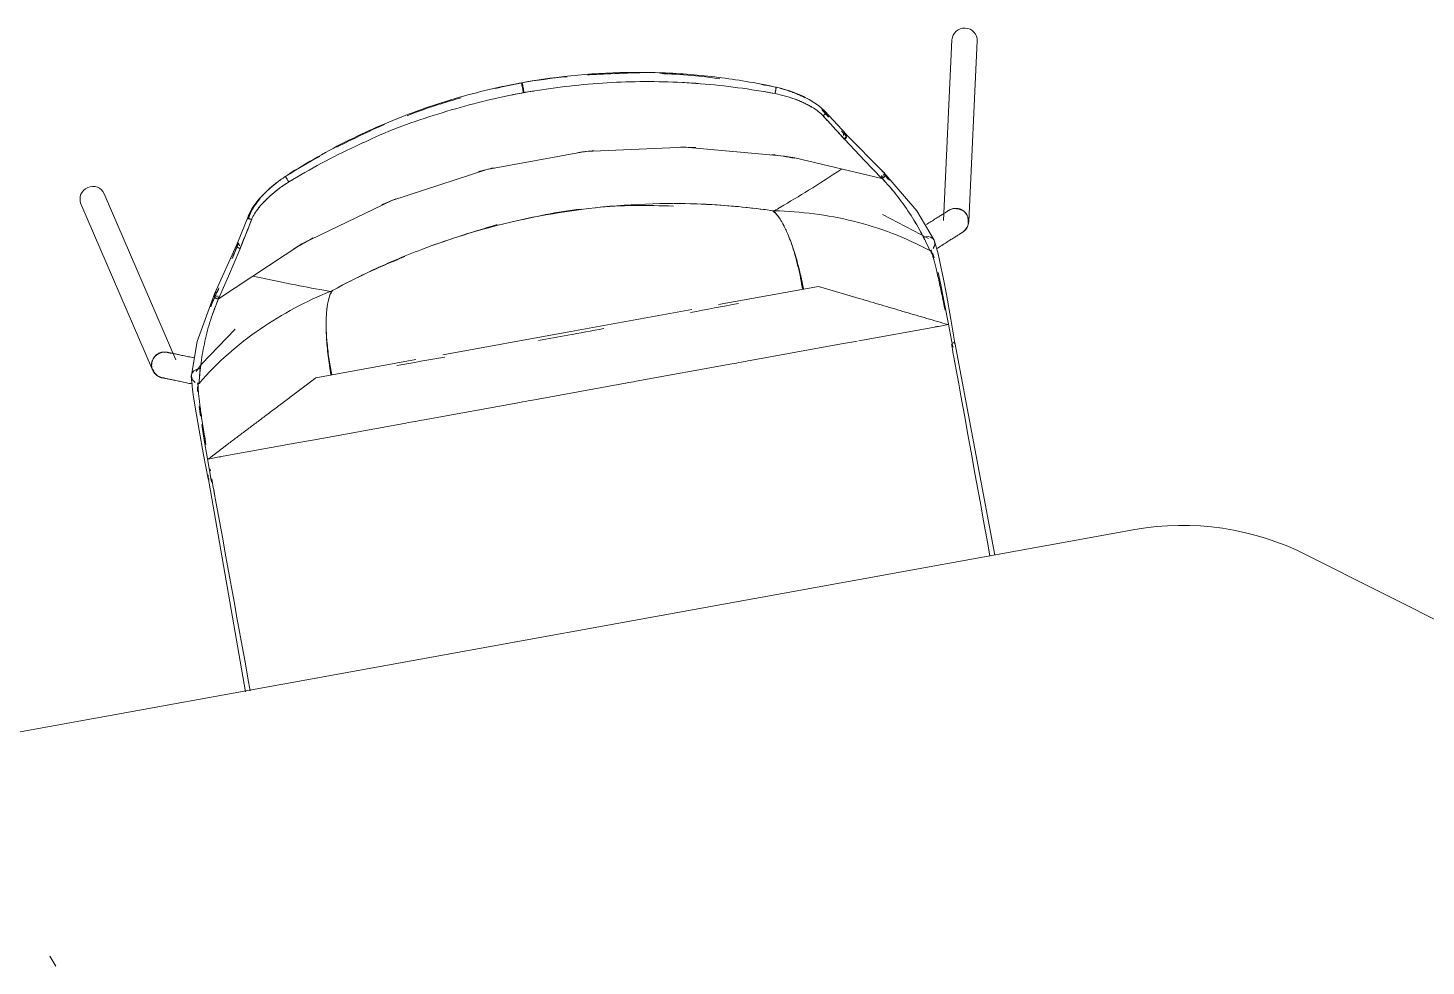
# Model space of a CAD drawing. Header units: millimetres. Extents: x 90978 to 295199, y -4084 to 97293.
# Drawn here: x 160211 to 161074, y 32158 to 32738 of the extents above; entities that cross this region are included whole.
import ezdxf

# ---------------------------------------------------------------- set-up
doc = ezdxf.new("R2010")
doc.units = ezdxf.units.MM
doc.header["$MEASUREMENT"] = 0
doc.layers.add('I-FURN', color=8, linetype='CONTINUOUS', lineweight=9)

msp = doc.modelspace()

# ---------------------------------------------------------------- linework, layer by layer
at = {"layer": 'I-FURN'}
for p, q in [((160781.69, 32730.57), (160776.42, 32619.02)), ((160792, 32618.28), (160797.27, 32729.83)), ((160515.86, 32703.89), (160515.84, 32704)), ((160515.91, 32703.58), (160515.86, 32703.89)), ((160516, 32703.1), (160515.91, 32703.58)), ((160516.12, 32702.46), (160516, 32703.1)), ((160516.25, 32701.72), (160516.12, 32702.46)), ((160516.4, 32700.93), (160516.25, 32701.72)), ((160516.29, 32704.08), (160516.31, 32703.97)), ((160516.31, 32703.97), (160516.37, 32703.67)), ((160516.37, 32703.67), (160516.45, 32703.18)), ((160516.54, 32700.14), (160516.4, 32700.93)), ((160516.45, 32703.18), (160516.57, 32702.55)), ((160516.68, 32699.4), (160516.54, 32700.14)), ((160516.57, 32702.55), (160516.7, 32701.81)), ((160516.7, 32701.81), (160516.85, 32701.01)), ((160516.85, 32701.01), (160516.99, 32700.22)), ((160516.99, 32700.22), (160517.12, 32699.48)), ((160672.9, 32699.77), (160672.98, 32700.21)), ((160672.98, 32700.21), (160673.06, 32700.61)), ((160673.06, 32700.61), (160673.12, 32700.92)), ((160673.12, 32700.92), (160673.16, 32701.13)), ((160673.16, 32701.13), (160673.18, 32701.23)), ((160678.49, 32699.87), (160683.69, 32698.16)), ((160516.79, 32698.77), (160516.68, 32699.4)), ((160516.88, 32698.28), (160516.79, 32698.77)), ((160516.94, 32697.98), (160516.88, 32698.28)), ((160516.96, 32697.87), (160516.94, 32697.98)), ((160517.12, 32699.48), (160517.24, 32698.85)), ((160517.24, 32698.85), (160517.33, 32698.36)), ((160517.33, 32698.36), (160517.38, 32698.06)), ((160672.4, 32697.3), (160672.43, 32697.42)), ((160672.43, 32697.42), (160672.47, 32697.64)), ((160672.47, 32697.64), (160672.54, 32697.96)), ((160672.54, 32697.96), (160672.62, 32698.35)), ((160672.62, 32698.35), (160672.71, 32698.81)), ((160672.71, 32698.81), (160672.8, 32699.29)), ((160672.8, 32699.29), (160672.9, 32699.77)), ((160683.69, 32698.16), (160688.77, 32696.08)), ((160688.77, 32696.08), (160693.38, 32693.78)), ((160693.38, 32693.78), (160699.23, 32690.06)), ((160699.23, 32690.06), (160703.18, 32686.43)), ((160701.29, 32687.48), (160705.42, 32682.93)), ((160706.39, 32678.84), (160701.94, 32683.77)), ((160703.07, 32686.55), (160716.25, 32672.17)), ((160713.48, 32674.18), (160714.81, 32672.74)), ((160715.44, 32668.94), (160711.16, 32673.61)), ((160714.63, 32672.93), (160714.73, 32671.45)), ((160714.81, 32672.74), (160716.42, 32671.01)), ((160714.86, 32669.57), (160715.28, 32669.73)), ((160715.28, 32669.73), (160715.66, 32669.98)), ((160727.65, 32655.92), (160715.44, 32668.94)), ((160715.82, 32672.62), (160715.46, 32672.83)), ((160715.66, 32669.98), (160715.97, 32670.31)), ((160716.09, 32672.32), (160715.82, 32672.62)), ((160715.96, 32672.49), (160739.64, 32648.64)), ((160715.97, 32670.31), (160716.2, 32670.7)), ((160716.28, 32671.96), (160716.09, 32672.32)), ((160716.2, 32670.7), (160716.34, 32671.12)), ((160716.36, 32671.55), (160716.28, 32671.96)), ((160555.18, 32661.49), (160494.4, 32650.45)), ((160616.88, 32664.26), (160555.18, 32661.49)), ((160678.34, 32658.69), (160616.88, 32664.26)), ((160684.58, 32657.65), (160678.34, 32658.69)), ((160738.43, 32644.9), (160684.68, 32657.64)), ((160494.4, 32650.45), (160435.67, 32631.34)), ((160738.43, 32644.9), (160727.65, 32655.92)), ((160738.41, 32645.03), (160739.92, 32648.31)), ((160739.64, 32648.64), (160759.97, 32624.83)), ((160739.92, 32648.31), (160740.15, 32647.89)), ((160361.21, 32639.59), (160357.19, 32635.86)), ((160365.48, 32643.02), (160361.21, 32639.59)), ((160369.97, 32646.16), (160370.03, 32646.07)), ((160370.03, 32646.07), (160370.14, 32645.89)), ((160370.14, 32645.89), (160370.3, 32645.62)), ((160370.3, 32645.62), (160370.51, 32645.28)), ((160370.51, 32645.28), (160370.75, 32644.89)), ((160370.75, 32644.89), (160371.01, 32644.47)), ((160371.01, 32644.47), (160371.27, 32644.06)), ((160371.27, 32644.06), (160371.51, 32643.66)), ((160371.51, 32643.66), (160371.73, 32643.32)), ((160371.73, 32643.32), (160371.9, 32643.04)), ((160371.9, 32643.04), (160372.02, 32642.85)), ((160738.15, 32646.82), (160738.41, 32645.03)), ((160738.15, 32646.82), (160738.41, 32645.03)), ((160738.2, 32646.79), (160738.41, 32645.03)), ((160738.41, 32645.03), (160738.2, 32646.79)), ((160738.88, 32645.14), (160738.41, 32645.03)), ((160739.32, 32645.36), (160738.88, 32645.14)), ((160739.7, 32645.66), (160739.32, 32645.36)), ((160740.2, 32646.48), (160740, 32646.04)), ((160740.15, 32647.89), (160740.27, 32647.43)), ((160740.29, 32646.95), (160740.2, 32646.48)), ((160740.27, 32647.43), (160740.29, 32646.95)), ((160302.24, 32532.89), (160258.07, 32635.46)), ((160353.68, 32632.08), (160349.52, 32626.55)), ((160357.19, 32635.86), (160353.68, 32632.08)), ((160435.67, 32631.34), (160380.09, 32604.52)), ((160243.75, 32629.29), (160287.91, 32526.72)), ((160348.51, 32623.43), (160347.08, 32619.84)), ((160349.52, 32626.55), (160347.09, 32621.75)), ((160347.48, 32622.32), (160347.22, 32622.03)), ((160347.82, 32622.54), (160347.48, 32622.32)), ((160348.22, 32622.67), (160347.82, 32622.54)), ((160767.2, 32607.77), (160738.67, 32622.73)), ((160759.97, 32624.83), (160770.68, 32606.7)), ((160775.13, 32622.32), (160774.61, 32621.99)), ((160775.64, 32622.64), (160775.13, 32622.32)), ((160776.11, 32622.94), (160775.64, 32622.64)), ((160776.56, 32623.23), (160776.11, 32622.94)), ((160776.98, 32623.49), (160776.56, 32623.23)), ((160777.38, 32623.74), (160776.98, 32623.49)), ((160777.74, 32623.97), (160777.38, 32623.74)), ((160778.08, 32624.18), (160777.74, 32623.97)), ((160778.38, 32624.37), (160778.08, 32624.18)), ((160778.65, 32624.55), (160778.38, 32624.37)), ((160778.9, 32624.7), (160778.65, 32624.55)), ((160779.11, 32624.83), (160778.9, 32624.7)), ((160779.28, 32624.95), (160779.11, 32624.83)), ((160779.43, 32625.04), (160779.28, 32624.95)), ((160779.55, 32625.11), (160779.43, 32625.04)), ((160779.51, 32625.09), (160779.6, 32625.15)), ((160779.63, 32625.16), (160779.55, 32625.11)), ((160779.6, 32625.15), (160779.66, 32625.19)), ((160779.68, 32625.19), (160779.63, 32625.16)), ((160779.66, 32625.19), (160779.69, 32625.2)), ((160779.69, 32625.2), (160779.68, 32625.19)), ((160779.69, 32625.2), (160779.97, 32625.37)), ((160779.69, 32625.2), (160779.69, 32625.2)), ((160779.97, 32625.37), (160780.25, 32625.52)), ((160780.25, 32625.52), (160780.53, 32625.67)), ((160780.53, 32625.67), (160780.83, 32625.8)), ((160780.83, 32625.8), (160781.12, 32625.92)), ((160781.12, 32625.92), (160781.42, 32626.03)), ((160781.42, 32626.03), (160781.73, 32626.12)), ((160781.73, 32626.12), (160782.04, 32626.21)), ((160782.04, 32626.21), (160782.35, 32626.28)), ((160782.35, 32626.28), (160782.66, 32626.34)), ((160782.66, 32626.34), (160782.98, 32626.38)), ((160782.98, 32626.38), (160783.3, 32626.41)), ((160783.3, 32626.41), (160783.62, 32626.43)), ((160783.62, 32626.43), (160783.94, 32626.44)), ((160783.94, 32626.44), (160784.26, 32626.44)), ((160784.26, 32626.44), (160784.58, 32626.42)), ((160784.58, 32626.42), (160784.9, 32626.39)), ((160784.9, 32626.39), (160785.21, 32626.34)), ((160785.21, 32626.34), (160785.53, 32626.29)), ((160785.53, 32626.29), (160785.84, 32626.22)), ((160785.84, 32626.22), (160786.15, 32626.14)), ((160786.15, 32626.14), (160786.46, 32626.05)), ((160786.46, 32626.05), (160786.76, 32625.94)), ((160786.76, 32625.94), (160787.06, 32625.82)), ((160787.06, 32625.82), (160787.35, 32625.69)), ((160787.35, 32625.69), (160787.64, 32625.55)), ((160787.64, 32625.55), (160787.92, 32625.4)), ((160787.92, 32625.4), (160788.19, 32625.24)), ((160788.19, 32625.24), (160788.46, 32625.06)), ((160788.46, 32625.06), (160788.72, 32624.88)), ((160788.72, 32624.88), (160788.98, 32624.68)), ((160788.98, 32624.68), (160789.22, 32624.48)), ((160789.22, 32624.48), (160789.46, 32624.26)), ((160789.46, 32624.26), (160789.69, 32624.04)), ((160789.69, 32624.04), (160789.91, 32623.8)), ((160789.91, 32623.8), (160790.11, 32623.56)), ((160790.11, 32623.56), (160790.31, 32623.31)), ((160790.31, 32623.31), (160790.5, 32623.05)), ((160790.5, 32623.05), (160790.68, 32622.79)), ((160790.68, 32622.79), (160790.73, 32622.72)), ((160790.73, 32622.72), (160790.9, 32622.44)), ((160790.9, 32622.44), (160791.05, 32622.16)), ((160791.05, 32622.16), (160791.19, 32621.88)), ((160347.12, 32621.82), (160339.97, 32604.05)), ((160341.77, 32601.07), (160349.19, 32619.7)), ((160347.07, 32621.67), (160347.03, 32621.29)), ((160347.03, 32621.29), (160347.1, 32620.89)), ((160347.22, 32622.03), (160347.07, 32621.67)), ((160347.1, 32620.89), (160347.28, 32620.52)), ((160347.28, 32620.52), (160347.56, 32620.19)), ((160347.56, 32620.19), (160347.92, 32619.93)), ((160347.92, 32619.93), (160348.33, 32619.76)), ((160348.33, 32619.76), (160348.77, 32619.68)), ((160348.77, 32619.68), (160349.2, 32619.7)), ((160766.62, 32616.94), (160765.85, 32616.46)), ((160767.38, 32617.42), (160766.62, 32616.94)), ((160768.12, 32617.89), (160767.38, 32617.42)), ((160768.86, 32618.35), (160768.12, 32617.89)), ((160769.57, 32618.81), (160768.86, 32618.35)), ((160770.27, 32619.25), (160769.57, 32618.81)), ((160770.95, 32619.68), (160770.27, 32619.25)), ((160771.61, 32620.1), (160770.95, 32619.68)), ((160772.26, 32620.5), (160771.61, 32620.1)), ((160772.88, 32620.9), (160772.26, 32620.5)), ((160773.48, 32621.28), (160772.88, 32620.9)), ((160774.05, 32621.64), (160773.48, 32621.28)), ((160774.61, 32621.99), (160774.05, 32621.64)), ((160790.4, 32613.69), (160790.21, 32613.43)), ((160790.59, 32613.95), (160790.4, 32613.69)), ((160790.76, 32614.22), (160790.59, 32613.95)), ((160790.92, 32614.49), (160790.76, 32614.22)), ((160791.08, 32614.77), (160790.92, 32614.49)), ((160791.22, 32615.06), (160791.08, 32614.77)), ((160791.19, 32621.88), (160791.32, 32621.58)), ((160791.35, 32615.35), (160791.22, 32615.06)), ((160791.32, 32621.58), (160791.44, 32621.29)), ((160791.47, 32615.65), (160791.35, 32615.35)), ((160791.44, 32621.29), (160791.55, 32620.99)), ((160791.57, 32615.95), (160791.47, 32615.65)), ((160791.55, 32620.99), (160791.65, 32620.68)), ((160791.66, 32616.26), (160791.57, 32615.95)), ((160791.65, 32620.68), (160791.73, 32620.37)), ((160791.75, 32616.57), (160791.66, 32616.26)), ((160791.73, 32620.37), (160791.8, 32620.06)), ((160791.81, 32616.88), (160791.75, 32616.57)), ((160791.8, 32620.06), (160791.86, 32619.75)), ((160791.87, 32617.2), (160791.81, 32616.88)), ((160791.86, 32619.75), (160791.91, 32619.43)), ((160791.91, 32617.51), (160791.87, 32617.2)), ((160791.91, 32619.43), (160791.94, 32619.11)), ((160791.94, 32617.83), (160791.91, 32617.51)), ((160791.94, 32619.11), (160791.96, 32618.79)), ((160791.96, 32618.15), (160791.94, 32617.83)), ((160791.96, 32618.79), (160791.97, 32618.47)), ((160791.97, 32618.47), (160791.96, 32618.15)), ((160341.06, 32604.95), (160341.56, 32603.3)), ((160341.61, 32603.48), (160341.12, 32605.09)), ((160764.06, 32608.39), (160765.53, 32608.9)), ((160765.53, 32608.9), (160767.01, 32608.96)), ((160767.01, 32608.96), (160768.39, 32608.63)), ((160768.39, 32608.63), (160769.54, 32607.97)), ((160769.54, 32607.97), (160770.01, 32607.55)), ((160770.01, 32607.55), (160770.41, 32607.09)), ((160770.38, 32607.21), (160770.9, 32606.18)), ((160770.41, 32607.09), (160770.96, 32606.19)), ((160770.96, 32606.19), (160773.2, 32598.31)), ((160771.12, 32605.04), (160771.05, 32603.87)), ((160776.95, 32604.54), (160777.67, 32605)), ((160777.67, 32605), (160778.38, 32605.45)), ((160778.38, 32605.45), (160779.07, 32605.88)), ((160779.07, 32605.88), (160779.75, 32606.31)), ((160779.75, 32606.31), (160780.4, 32606.72)), ((160780.4, 32606.72), (160781.04, 32607.13)), ((160781.04, 32607.13), (160781.65, 32607.51)), ((160781.65, 32607.51), (160782.24, 32607.89)), ((160782.24, 32607.89), (160782.81, 32608.25)), ((160782.81, 32608.25), (160783.35, 32608.59)), ((160783.35, 32608.59), (160783.87, 32608.92)), ((160783.87, 32608.92), (160784.36, 32609.23)), ((160784.36, 32609.23), (160784.83, 32609.52)), ((160784.83, 32609.52), (160785.27, 32609.8)), ((160785.27, 32609.8), (160785.68, 32610.06)), ((160785.68, 32610.06), (160786.06, 32610.3)), ((160786.06, 32610.3), (160786.42, 32610.53)), ((160786.42, 32610.53), (160786.74, 32610.73)), ((160786.74, 32610.73), (160787.03, 32610.92)), ((160787.03, 32610.92), (160787.29, 32611.08)), ((160787.29, 32611.08), (160787.53, 32611.23)), ((160787.53, 32611.23), (160787.72, 32611.35)), ((160787.72, 32611.35), (160787.89, 32611.46)), ((160787.89, 32611.46), (160788.03, 32611.54)), ((160788.03, 32611.54), (160788.13, 32611.61)), ((160788.09, 32611.59), (160788.06, 32611.56)), ((160788.18, 32611.64), (160788.09, 32611.59)), ((160788.13, 32611.61), (160788.2, 32611.65)), ((160788.23, 32611.67), (160788.18, 32611.64)), ((160788.2, 32611.65), (160788.24, 32611.68)), ((160788.24, 32611.68), (160788.23, 32611.67)), ((160788.31, 32611.73), (160788.24, 32611.68)), ((160788.24, 32611.68), (160788.24, 32611.68)), ((160788.58, 32611.91), (160788.31, 32611.73)), ((160788.84, 32612.1), (160788.58, 32611.91)), ((160789.09, 32612.3), (160788.84, 32612.1)), ((160789.33, 32612.5), (160789.09, 32612.3)), ((160789.56, 32612.72), (160789.33, 32612.5)), ((160789.79, 32612.95), (160789.56, 32612.72)), ((160790, 32613.19), (160789.79, 32612.95)), ((160790.21, 32613.43), (160790, 32613.19)), ((160340.04, 32604.21), (160326.25, 32573.55)), ((160380.09, 32604.52), (160328.7, 32570.48)), ((160334.92, 32584.58), (160341.77, 32601.07)), ((160341.02, 32604.84), (160337.22, 32595.73)), ((160339.86, 32603.45), (160339.91, 32603.86)), ((160339.91, 32603.86), (160340.06, 32604.23)), ((160339.97, 32604), (160339.92, 32603.6)), ((160340.1, 32602.65), (160339.93, 32603.04)), ((160340.12, 32604.38), (160339.97, 32604)), ((160339.98, 32603.19), (160340.16, 32602.79)), ((160340.06, 32604.23), (160340.32, 32604.55)), ((160340.38, 32602.3), (160340.1, 32602.65)), ((160340.38, 32604.7), (160340.12, 32604.38)), ((160340.16, 32602.79), (160340.43, 32602.45)), ((160340.73, 32602.02), (160340.38, 32602.3)), ((160340.43, 32602.45), (160340.79, 32602.16)), ((160341.14, 32601.82), (160340.73, 32602.02)), ((160340.79, 32602.16), (160341.2, 32601.97)), ((160341.58, 32601.72), (160341.14, 32601.82)), ((160341.2, 32601.97), (160341.64, 32601.87)), ((160342.03, 32601.72), (160341.58, 32601.72)), ((160341.64, 32601.87), (160342.09, 32601.87)), ((160768.57, 32600.53), (160769.16, 32599.83)), ((160769.64, 32598.89), (160770.7, 32595.95)), ((160771.05, 32603.87), (160770.67, 32602.75)), ((160772.33, 32601.62), (160773.12, 32602.12)), ((160773.12, 32602.12), (160773.91, 32602.62)), ((160773.2, 32598.31), (160774.26, 32593.48)), ((160773.91, 32602.62), (160774.69, 32603.11)), ((160774.69, 32603.11), (160775.45, 32603.6)), ((160775.45, 32603.6), (160776.21, 32604.07)), ((160776.21, 32604.07), (160776.95, 32604.54)), ((160774.26, 32593.48), (160776.44, 32582.62)), ((160328.7, 32570.48), (160334.92, 32584.58)), ((160773.07, 32586.89), (160774.78, 32579.15)), ((160774.78, 32579.15), (160777.14, 32567.56)), ((160776.44, 32582.62), (160778.2, 32573.22)), ((160326.25, 32573.55), (160315.59, 32544.11)), ((160326.04, 32572.67), (160326.11, 32573.15)), ((160326.08, 32572.2), (160326.04, 32572.67)), ((160326.24, 32571.74), (160326.08, 32572.2)), ((160326.11, 32573.15), (160327.36, 32571.91)), ((160326.49, 32571.34), (160326.24, 32571.74)), ((160326.83, 32571), (160326.49, 32571.34)), ((160327.25, 32570.74), (160326.83, 32571)), ((160327.71, 32570.59), (160327.25, 32570.74)), ((160328.19, 32570.55), (160327.71, 32570.59)), ((160328.64, 32576.25), (160327.83, 32574.5)), ((160328.67, 32570.61), (160328.19, 32570.55)), ((160328.67, 32570.61), (160328.25, 32572.33)), ((160328.25, 32572.33), (160328.67, 32570.61)), ((160328.68, 32570.61), (160328.29, 32572.38)), ((160328.68, 32570.61), (160328.29, 32572.38)), ((160637.58, 32566.98), (160699.26, 32578.18)), ((160699.26, 32578.18), (160725.85, 32570.34)), ((160778.2, 32573.22), (160780.9, 32558.07)), ((160544.05, 32549.99), (160620.94, 32563.95)), ((160776.36, 32568.31), (160777.39, 32563.52)), ((160777.14, 32567.56), (160779.59, 32554.96)), ((160772.08, 32553.33), (160724.18, 32544.63)), ((160779.59, 32554.96), (160782.08, 32541.8)), ((160780.9, 32558.07), (160783.47, 32543.13)), ((160338.99, 32551.78), (160318.26, 32530.2)), ((160467.15, 32536.02), (160544.05, 32549.99)), ((160290.06, 32535.68), (160290.3, 32535.88)), ((160290.3, 32535.88), (160290.56, 32536.08)), ((160290.56, 32536.08), (160290.81, 32536.27)), ((160290.81, 32536.27), (160291.08, 32536.45)), ((160291.08, 32536.45), (160291.35, 32536.61)), ((160291.35, 32536.61), (160291.63, 32536.77)), ((160291.63, 32536.77), (160291.92, 32536.91)), ((160291.92, 32536.91), (160292.21, 32537.05)), ((160292.21, 32537.05), (160292.51, 32537.17)), ((160292.51, 32537.17), (160292.81, 32537.27)), ((160292.81, 32537.27), (160293.11, 32537.37)), ((160293.11, 32537.37), (160293.42, 32537.46)), ((160293.42, 32537.46), (160293.73, 32537.53)), ((160293.73, 32537.53), (160294.05, 32537.59)), ((160294.05, 32537.59), (160294.37, 32537.63)), ((160294.37, 32537.63), (160294.68, 32537.67)), ((160294.68, 32537.67), (160295, 32537.69)), ((160295, 32537.69), (160295.32, 32537.7)), ((160295.32, 32537.7), (160295.64, 32537.69)), ((160295.64, 32537.69), (160295.96, 32537.68)), ((160295.96, 32537.68), (160296.28, 32537.65)), ((160296.28, 32537.65), (160296.6, 32537.6)), ((160296.6, 32537.6), (160296.91, 32537.55)), ((160296.91, 32537.55), (160297, 32537.53)), ((160297.01, 32537.53), (160297, 32537.53)), ((160297, 32537.53), (160297.02, 32537.53)), ((160297.05, 32537.52), (160297.01, 32537.53)), ((160297.02, 32537.53), (160297.07, 32537.52)), ((160297.13, 32537.5), (160297.05, 32537.52)), ((160297.07, 32537.52), (160297.17, 32537.5)), ((160297.25, 32537.48), (160297.13, 32537.5)), ((160297.17, 32537.5), (160297.21, 32537.49)), ((160297.4, 32537.45), (160297.25, 32537.48)), ((160297.6, 32537.41), (160297.4, 32537.45)), ((160297.83, 32537.36), (160297.6, 32537.41)), ((160298.1, 32537.3), (160297.83, 32537.36)), ((160298.4, 32537.24), (160298.1, 32537.3)), ((160298.74, 32537.17), (160298.4, 32537.24)), ((160299.11, 32537.09), (160298.74, 32537.17)), ((160299.52, 32537.01), (160299.11, 32537.09)), ((160299.96, 32536.92), (160299.52, 32537.01)), ((160300.44, 32536.82), (160299.96, 32536.92)), ((160300.95, 32536.71), (160300.44, 32536.82)), ((160301.49, 32536.6), (160300.95, 32536.71)), ((160302.06, 32536.48), (160301.49, 32536.6)), ((160302.66, 32536.36), (160302.06, 32536.48)), ((160303.29, 32536.23), (160302.66, 32536.36)), ((160303.95, 32536.09), (160303.29, 32536.23)), ((160304.63, 32535.95), (160303.95, 32536.09)), ((160305.34, 32535.8), (160304.63, 32535.95)), ((160306.08, 32535.65), (160305.34, 32535.8)), ((160315.59, 32544.11), (160311.95, 32523.37)), ((160713.52, 32542.69), (160657.01, 32532.43)), ((160781.9, 32543.17), (160782.44, 32543.3)), ((160782.08, 32541.8), (160782.36, 32540.6)), ((160782.44, 32543.3), (160782.87, 32543.43)), ((160783.17, 32543.75), (160782.86, 32543.75)), ((160782.87, 32543.43), (160783.17, 32543.55)), ((160783.33, 32543.71), (160783.17, 32543.75)), ((160783.33, 32543.64), (160783.33, 32543.71)), ((160783.35, 32543.68), (160808.07, 32412.21)), ((160287.38, 32529.97), (160287.4, 32530.28)), ((160287.38, 32529.65), (160287.38, 32529.97)), ((160287.38, 32529.33), (160287.38, 32529.65)), ((160287.4, 32529.01), (160287.38, 32529.33)), ((160287.4, 32530.28), (160287.43, 32530.6)), ((160287.44, 32528.69), (160287.4, 32529.01)), ((160287.43, 32530.6), (160287.47, 32530.92)), ((160287.49, 32528.37), (160287.44, 32528.69)), ((160287.47, 32530.92), (160287.52, 32531.24)), ((160287.54, 32528.06), (160287.49, 32528.37)), ((160287.52, 32531.24), (160287.54, 32531.32)), ((160287.54, 32531.32), (160287.61, 32531.63)), ((160287.62, 32527.75), (160287.54, 32528.06)), ((160287.61, 32531.63), (160287.7, 32531.94)), ((160287.7, 32527.44), (160287.62, 32527.75)), ((160287.7, 32531.94), (160287.79, 32532.25)), ((160287.8, 32527.13), (160287.7, 32527.44)), ((160287.79, 32532.25), (160287.9, 32532.55)), ((160287.9, 32532.55), (160288.02, 32532.84)), ((160288.02, 32532.84), (160288.15, 32533.14)), ((160288.15, 32533.14), (160288.29, 32533.42)), ((160288.29, 32533.42), (160288.45, 32533.7)), ((160288.45, 32533.7), (160288.62, 32533.98)), ((160288.62, 32533.98), (160288.79, 32534.24)), ((160288.79, 32534.24), (160288.98, 32534.5)), ((160288.98, 32534.5), (160289.18, 32534.75)), ((160289.18, 32534.75), (160289.38, 32535)), ((160289.38, 32535), (160289.6, 32535.23)), ((160289.6, 32535.23), (160289.83, 32535.46)), ((160289.83, 32535.46), (160290.06, 32535.68)), ((160306.84, 32535.49), (160306.08, 32535.65)), ((160307.62, 32535.33), (160306.84, 32535.49)), ((160308.42, 32535.16), (160307.62, 32535.33)), ((160309.24, 32534.99), (160308.42, 32535.16)), ((160310.08, 32534.82), (160309.24, 32534.99)), ((160310.94, 32534.64), (160310.08, 32534.82)), ((160311.81, 32534.46), (160310.94, 32534.64)), ((160312.7, 32534.28), (160311.81, 32534.46)), ((160313.6, 32534.09), (160312.7, 32534.28)), ((160315.99, 32527.25), (160314.58, 32526.78)), ((160318.26, 32530.2), (160314.83, 32525.61)), ((160317.55, 32527.29), (160315.99, 32527.25)), ((160388.83, 32521.79), (160450.51, 32533)), ((160645.8, 32530.39), (160586.57, 32519.63)), ((160287.91, 32526.83), (160287.8, 32527.13)), ((160288.03, 32526.53), (160287.91, 32526.83)), ((160288.16, 32526.24), (160288.03, 32526.53)), ((160288.3, 32525.96), (160288.16, 32526.24)), ((160288.46, 32525.68), (160288.3, 32525.96)), ((160288.62, 32525.4), (160288.46, 32525.68)), ((160288.8, 32525.14), (160288.62, 32525.4)), ((160288.99, 32524.88), (160288.8, 32525.14)), ((160289.19, 32524.63), (160288.99, 32524.88)), ((160289.39, 32524.38), (160289.19, 32524.63)), ((160289.61, 32524.15), (160289.39, 32524.38)), ((160289.84, 32523.92), (160289.61, 32524.15)), ((160290.07, 32523.71), (160289.84, 32523.92)), ((160290.32, 32523.5), (160290.07, 32523.71)), ((160290.57, 32523.3), (160290.32, 32523.5)), ((160290.83, 32523.11), (160290.57, 32523.3)), ((160291.1, 32522.94), (160290.83, 32523.11)), ((160291.37, 32522.77), (160291.1, 32522.94)), ((160291.65, 32522.62), (160291.37, 32522.77)), ((160291.94, 32522.47), (160291.65, 32522.62)), ((160292.23, 32522.34), (160291.94, 32522.47)), ((160292.52, 32522.22), (160292.23, 32522.34)), ((160292.83, 32522.11), (160292.52, 32522.22)), ((160293.13, 32522.02), (160292.83, 32522.11)), ((160293.44, 32521.93), (160293.13, 32522.02)), ((160293.75, 32521.86), (160293.44, 32521.93)), ((160293.79, 32521.86), (160293.75, 32521.86)), ((160293.75, 32521.86), (160293.75, 32521.86)), ((160293.75, 32521.86), (160293.77, 32521.86)), ((160293.77, 32521.86), (160293.83, 32521.85)), ((160293.86, 32521.84), (160293.79, 32521.86)), ((160293.83, 32521.85), (160293.92, 32521.83)), ((160293.96, 32521.82), (160293.86, 32521.84)), ((160293.92, 32521.83), (160294.06, 32521.8)), ((160294.06, 32521.8), (160294.23, 32521.77)), ((160294.23, 32521.77), (160294.43, 32521.72)), ((160294.43, 32521.72), (160294.68, 32521.67)), ((160294.68, 32521.67), (160294.96, 32521.61)), ((160294.96, 32521.61), (160295.27, 32521.55)), ((160295.27, 32521.55), (160295.63, 32521.48)), ((160295.63, 32521.48), (160296.01, 32521.39)), ((160296.01, 32521.39), (160296.44, 32521.31)), ((160296.44, 32521.31), (160296.89, 32521.21)), ((160296.89, 32521.21), (160297.38, 32521.11)), ((160297.38, 32521.11), (160297.9, 32521)), ((160297.9, 32521), (160298.45, 32520.89)), ((160298.45, 32520.89), (160299.03, 32520.77)), ((160299.03, 32520.77), (160299.65, 32520.64)), ((160299.65, 32520.64), (160300.29, 32520.51)), ((160300.29, 32520.51), (160300.95, 32520.37)), ((160300.95, 32520.37), (160301.65, 32520.23)), ((160301.65, 32520.23), (160302.37, 32520.08)), ((160302.37, 32520.08), (160303.11, 32519.92)), ((160303.11, 32519.92), (160303.88, 32519.77)), ((160303.88, 32519.77), (160304.67, 32519.6)), ((160304.67, 32519.6), (160305.48, 32519.43)), ((160305.48, 32519.43), (160306.31, 32519.26)), ((160306.31, 32519.26), (160307.15, 32519.09)), ((160307.15, 32519.09), (160308.02, 32518.91)), ((160308.02, 32518.91), (160308.89, 32518.73)), ((160308.89, 32518.73), (160309.79, 32518.54)), ((160309.79, 32518.54), (160310.69, 32518.35)), ((160312.06, 32523.83), (160311.86, 32522.8)), ((160311.86, 32522.8), (160312.54, 32514.64)), ((160311.93, 32522.81), (160312.05, 32523.96)), ((160312.12, 32521.67), (160311.93, 32522.81)), ((160312.27, 32524.41), (160312.06, 32523.83)), ((160312.6, 32520.6), (160312.12, 32521.67)), ((160312.56, 32524.97), (160312.27, 32524.41)), ((160313.41, 32525.99), (160312.56, 32524.97)), ((160313.34, 32519.68), (160312.6, 32520.6)), ((160314.58, 32526.78), (160313.41, 32525.99)), ((160367.87, 32505.99), (160388.83, 32521.79)), ((160310.69, 32518.35), (160311.61, 32518.16)), ((160311.61, 32518.16), (160312.53, 32517.97)), ((160312.54, 32514.64), (160313.24, 32509.75)), ((160315.71, 32513.31), (160315.66, 32516.44)), ((160315.78, 32517.48), (160316.09, 32518.34)), ((160580.08, 32518.45), (160521.52, 32507.82)), ((160313.24, 32509.75), (160315.02, 32498.81)), ((160317.52, 32498.01), (160316.67, 32503.96)), ((160514.83, 32506.6), (160455.71, 32495.86)), ((160315.02, 32498.81), (160316.67, 32489.39)), ((160319.66, 32484.47), (160318.28, 32492.98)), ((160444.4, 32493.81), (160387.99, 32483.56)), ((160316.67, 32489.39), (160319.48, 32474.26)), ((160321.8, 32471.79), (160319.66, 32484.47)), ((160320.15, 32485.3), (160320.13, 32485.44)), ((160320.85, 32480.59), (160320.15, 32485.3)), ((160378.25, 32481.79), (160329.19, 32472.88)), ((160319.48, 32474.26), (160322.33, 32459.37)), ((160324.1, 32458.61), (160321.8, 32471.79)), ((160321.99, 32461.34), (160345.38, 32327.9)), ((160322, 32461.37), (160322.02, 32461.31)), ((160322.42, 32461.58), (160322.14, 32461.47)), ((160322.2, 32461.28), (160322.53, 32461.27)), ((160324.25, 32457.39), (160324.1, 32458.61)), ((160893.65, 32427.89), (160145.05, 32291.92)), ((160894.61, 32428.07), (160893.65, 32427.89)), ((160901.33, 32429.11), (160894.61, 32428.07)), ((160908.09, 32429.88), (160901.33, 32429.11)), ((160914.87, 32430.38), (160908.09, 32429.88)), ((160921.67, 32430.61), (160914.87, 32430.38)), ((160928.46, 32430.57), (160921.67, 32430.61)), ((160935.26, 32430.26), (160928.46, 32430.57)), ((160942.03, 32429.67), (160935.26, 32430.26)), ((160948.78, 32428.82), (160942.03, 32429.67)), ((160955.48, 32427.69), (160948.78, 32428.82)), ((160962.14, 32426.3), (160955.48, 32427.69)), ((160968.73, 32424.65), (160962.14, 32426.3)), ((160975.26, 32422.73), (160968.73, 32424.65)), ((160981.7, 32420.55), (160975.26, 32422.73)), ((160988.05, 32418.12), (160981.7, 32420.55)), ((160994.29, 32415.43), (160988.05, 32418.12)), ((161000.43, 32412.5), (160994.29, 32415.43)), ((161494.54, 32163.92), (161000.43, 32412.5)), ((160224.42, 32164.47), (160228.24, 32158.42))]:
    msp.add_line(p, q, dxfattribs=at)
for centre, major_axis, ratio, start_param, end_param in [((160789.48, 32730.2), (-7.79, 0.37), 0.972413, 4.712389, 6.283185), ((160789.48, 32730.2), (-7.79, 0.37), 0.972413, 3.141593, 4.712389), ((160250.91, 32632.38), (7.16, 3.08), 0.972413, 0, 1.570796), ((160250.91, 32632.38), (7.16, 3.08), 0.972413, 1.570796, 3.141593), ((160784.21, 32618.65), (-7.79, 0.37), 0.972413, 2.617994, 4.712389), ((160783.78, 32618.33), (-4.27, 6.76), 0.991026, 5.235988, 5.472216), ((160783.78, 32618.33), (-4.27, 6.76), 0.991026, 3.141593, 3.665191), ((160783.78, 32618.33), (-4.27, 6.76), 0.991026, 3.98724, 4.45059), ((160295.07, 32529.81), (7.16, 3.08), 0.972413, 1.570796, 3.665191), ((160295.59, 32529.65), (1.62, 7.83), 0.991026, 2.094395, 2.278607), ((160295.59, 32529.65), (1.62, 7.83), 0.991026, 2.356194, 3.295672)]:
    msp.add_ellipse(centre, major_axis=major_axis, ratio=ratio, start_param=start_param, end_param=end_param, dxfattribs=at)
for points, knots in [([(160671.63, 32701.58), (160660.25, 32704.01), (160637.4, 32707.86), (160591.1, 32711.63), (160541.69, 32709.21), (160490.38, 32699.31), (160448.76, 32686.46), (160408.75, 32669.16), (160383.54, 32654.87), (160371.3, 32647.03)], [0, 0, 0, 0, 0.111111, 0.222222, 0.444444, 0.583333, 0.722222, 0.861111, 1, 1, 1, 1]), ([(160601.31, 32709.68), (160607.9, 32709.46), (160620.33, 32708.89), (160632.63, 32707.29), (160638.4, 32706.44)], [0.5416307, 0.5416307, 0.5416307, 0.5416307, 0.6666667, 0.7774635, 0.7774635, 0.7774635, 0.7774635]), ([(160615.14, 32704.16), (160599.66, 32704.96), (160568.59, 32704.98), (160537.82, 32701.23), (160522.54, 32698.79)], [0.3692011, 0.3692011, 0.3692011, 0.3692011, 0.6666667, 0.963795, 0.963795, 0.963795, 0.963795]), ([(160626.37, 32703.43), (160624.49, 32703.58), (160620.76, 32703.83), (160617.02, 32704.08), (160615.16, 32704.2)], [0.29718056, 0.29718056, 0.29718056, 0.29718056, 0.33333333, 0.36907718, 0.36907718, 0.36907718, 0.36907718]), ([(160684.17, 32697.8), (160683.2, 32698.18), (160681.22, 32698.92), (160677.08, 32700.27), (160673.82, 32701.09), (160671.63, 32701.58)], [0.6666667, 0.6666667, 0.6666667, 0.6666667, 0.75, 0.8333333, 1, 1, 1, 1]), ([(160673.14, 32701.24), (160673.14, 32701.22), (160673.13, 32701.14), (160673.09, 32700.92), (160673.03, 32700.61), (160672.93, 32700.07), (160672.78, 32699.27), (160672.63, 32698.47), (160672.53, 32697.94), (160672.46, 32697.62), (160672.42, 32697.4), (160672.41, 32697.32), (160672.4, 32697.31)], [-1, -1, -1, -1, -0.916667, -0.833333, -0.75, -0.666667, -0.5, -0.333333, -0.25, -0.166667, -0.083333, 0, 0, 0, 0]), ([(160691.11, 32694.87), (160689.51, 32695.7), (160685.98, 32697.35), (160679.89, 32699.56), (160675.45, 32700.72), (160673.18, 32701.23)], [-0.4938391, -0.4938391, -0.4938391, -0.4938391, -0.3333333, -0.1666667, 0, 0, 0, 0]), ([(160511.84, 32696.91), (160496.65, 32693.95), (160466.69, 32686.12), (160437.25, 32675.97), (160423.2, 32669.46)], [-0.9637993, -0.9637993, -0.9637993, -0.9637993, -0.6666667, -0.3692167, -0.3692167, -0.3692167, -0.3692167]), ([(160672.4, 32697.31), (160674.59, 32696.88), (160677.85, 32696.13), (160681.98, 32694.87), (160684.96, 32693.82), (160687.79, 32692.7), (160690.46, 32691.5), (160692.95, 32690.25), (160696, 32688.54), (160699.26, 32686.34), (160701.18, 32684.63), (160701.94, 32683.77)], [0, 0, 0, 0, 0.166667, 0.25, 0.333333, 0.416667, 0.5, 0.583333, 0.666667, 0.833333, 1, 1, 1, 1]), ([(160672.4, 32697.3), (160674.59, 32696.87), (160678.96, 32695.87), (160682.94, 32694.53), (160684.93, 32693.81)], [-0.9999571, -0.9999571, -0.9999571, -0.9999571, -0.8333333, -0.6666667, -0.6666667, -0.6666667, -0.6666667]), ([(160690.97, 32694.73), (160690.55, 32694.95), (160689.27, 32695.59), (160687.17, 32696.56), (160685.43, 32697.3), (160684.62, 32697.62)], [0.4578685, 0.4578685, 0.4578685, 0.4578685, 0.5, 0.5833333, 0.6540055, 0.6540055, 0.6540055, 0.6540055]), ([(160701.87, 32683.84), (160702.15, 32683.89), (160702.57, 32684.08), (160703, 32684.49), (160703.25, 32684.86), (160703.39, 32685.28), (160703.44, 32685.69), (160703.39, 32685.96), (160703.34, 32686.08)], [-1, -1, -1, -1, -0.8333333, -0.75, -0.6666667, -0.5833333, -0.5, -0.4166667, -0.4166667, -0.4166667, -0.4166667]), ([(160703.41, 32686.01), (160703.45, 32685.89), (160703.52, 32685.49), (160703.39, 32684.92), (160703.06, 32684.42), (160702.73, 32684.11), (160702.35, 32683.88), (160702.07, 32683.8), (160701.93, 32683.77)], [-0.5833333, -0.5833333, -0.5833333, -0.5833333, -0.5, -0.3333333, -0.25, -0.1666667, -0.0833333, 0, 0, 0, 0]), ([(160701.93, 32683.77), (160704.22, 32681.22), (160708.73, 32676.24), (160713.03, 32671.55), (160715.15, 32669.26)], [0.0044806, 0.0044806, 0.0044806, 0.0044806, 0.5, 1, 1, 1, 1]), ([(160401.81, 32664.29), (160406.56, 32666.73), (160416.3, 32671.45), (160426.15, 32676.06), (160431.18, 32678.3)], [-0.7681843, -0.7681843, -0.7681843, -0.7681843, -0.6666667, -0.5624253, -0.5624253, -0.5624253, -0.5624253]), ([(160423.26, 32669.3), (160421.55, 32668.56), (160418.12, 32667.06), (160414.74, 32665.44), (160413.06, 32664.6)], [-0.36909277, -0.36909277, -0.36909277, -0.36909277, -0.33333333, -0.29717322, -0.29717322, -0.29717322, -0.29717322]), ([(160716.62, 32670.81), (160716.6, 32670.67), (160716.51, 32670.38), (160716.28, 32669.99), (160715.85, 32669.55), (160715.43, 32669.33), (160715.15, 32669.26)], [-0.4166667, -0.4166667, -0.4166667, -0.4166667, -0.3333333, -0.25, -0.1666667, 0, 0, 0, 0]), ([(160713.47, 32650.61), (160706.71, 32646.17), (160694.16, 32638.14), (160681.53, 32630.56), (160675.7, 32627.11)], [-0.9812423, -0.9812423, -0.9812423, -0.9812423, -0.5, -0.0894127, -0.0894127, -0.0894127, -0.0894127]), ([(160739.92, 32648.31), (160739.79, 32648.5), (160739.48, 32648.83), (160738.92, 32649.09), (160738.54, 32649.15), (160738.39, 32649.15)], [-1, -1, -1, -1, -0.7, -0.4, -0.2, -0.2, -0.2, -0.2]), ([(160353.68, 32626.94), (160354.2, 32627.6), (160355.33, 32628.93), (160357.22, 32630.97), (160359.3, 32633.03), (160361.55, 32635.08), (160363.97, 32637.1), (160366.08, 32638.75), (160367.41, 32639.67), (160367.85, 32639.96)], [0.3333333, 0.3333333, 0.3333333, 0.3333333, 0.4166667, 0.5, 0.5833333, 0.6666667, 0.75, 0.8333333, 0.8727528, 0.8727528, 0.8727528, 0.8727528]), ([(160353.69, 32626.93), (160355.8, 32629.56), (160359.81, 32633.76), (160366.47, 32639.12), (160370.18, 32641.58), (160372.08, 32642.75)], [0.3335366, 0.3335366, 0.3335366, 0.3335366, 0.6666667, 0.8333333, 0.9998615, 0.9998615, 0.9998615, 0.9998615]), ([(160371.3, 32647.03), (160369.42, 32645.8), (160366.66, 32643.89), (160363.26, 32641.17), (160361.66, 32639.78), (160360.89, 32639.08)], [0, 0, 0, 0, 0.1666667, 0.25, 0.3333333, 0.3333333, 0.3333333, 0.3333333]), ([(160372.02, 32642.85), (160371.99, 32642.9), (160371.91, 32643.03), (160371.74, 32643.3), (160371.46, 32643.77), (160371.04, 32644.46), (160370.61, 32645.16), (160370.33, 32645.63), (160370.11, 32645.99), (160370.02, 32646.15), (160370.01, 32646.18)], [-0.9166667, -0.9166667, -0.9166667, -0.9166667, -0.8333333, -0.75, -0.6666667, -0.5, -0.3333333, -0.25, -0.1666667, 0, 0, 0, 0]), ([(160738.41, 32645.03), (160741.6, 32641.68), (160747.66, 32634.76), (160752.91, 32627.3), (160755.45, 32623.5)], [-0.9999567, -0.9999567, -0.9999567, -0.9999567, -0.75, -0.5, -0.5, -0.5, -0.5]), ([(160354.48, 32632.53), (160353.96, 32631.93), (160352.92, 32630.66), (160351.5, 32628.76), (160349.83, 32626.22), (160348.92, 32624.5), (160348.51, 32623.43)], [0.594049, 0.594049, 0.594049, 0.594049, 0.6666667, 0.75, 0.8333333, 1, 1, 1, 1]), ([(160354.22, 32632.52), (160353.41, 32631.56), (160352.1, 32629.95), (160351.25, 32628.53), (160350.96, 32627.99)], [0.5492901, 0.5492901, 0.5492901, 0.5492901, 0.6666667, 0.7441692, 0.7441692, 0.7441692, 0.7441692]), ([(160768.05, 32600.32), (160766.34, 32604.2), (160762.54, 32611.93), (160755.64, 32623.58), (160749.13, 32632.67), (160744.94, 32637.75), (160743.62, 32639.27)], [-1, -1, -1, -1, -0.75, -0.5, -0.25, -0.1405219, -0.1405219, -0.1405219, -0.1405219]), ([(160349.2, 32619.7), (160349.06, 32619.68), (160348.77, 32619.66), (160348.33, 32619.74), (160347.91, 32619.91), (160347.43, 32620.26), (160347.02, 32620.87), (160347, 32621.55), (160347.2, 32622.02), (160347.46, 32622.32), (160347.8, 32622.54), (160348.07, 32622.63), (160348.21, 32622.65)], [-1, -1, -1, -1, -0.916667, -0.833333, -0.75, -0.666667, -0.5, -0.333333, -0.25, -0.166667, -0.083333, 0, 0, 0, 0]), ([(160349.19, 32619.7), (160349.6, 32620.77), (160350.79, 32623.04), (160352.62, 32625.61), (160353.67, 32626.93)], [0, 0, 0, 0, 0.1666667, 0.3331165, 0.3331165, 0.3331165, 0.3331165]), ([(160609.72, 32629.41), (160606.92, 32629.42), (160580.49, 32629.21), (160530.56, 32624.28), (160473.35, 32609.01), (160429.49, 32591.37), (160408.39, 32580.83), (160398.03, 32575.12)], [0.2203014, 0.2203014, 0.2203014, 0.2203014, 0.25, 0.5, 0.75, 0.875, 1, 1, 1, 1]), ([(160671.9, 32624.86), (160660.2, 32626.56), (160639.68, 32628.7), (160619.02, 32629.39), (160610.16, 32629.41)], [0, 0, 0, 0, 0.125, 0.21875, 0.21875, 0.21875, 0.21875]), ([(160670.44, 32625.13), (160671.39, 32624.63), (160672.85, 32623.41), (160674.39, 32621.45), (160674.91, 32620.71)], [0, 0, 0, 0, 0.1428571, 0.2159417, 0.2159417, 0.2159417, 0.2159417]), ([(160672.02, 32624.27), (160672.61, 32623.69), (160674.37, 32621.7), (160676.4, 32618.49), (160677.81, 32615.79), (160678.02, 32615.38)], [-0.9192182, -0.9192182, -0.9192182, -0.9192182, -0.8333333, -0.6666667, -0.6382885, -0.6382885, -0.6382885, -0.6382885]), ([(160755.45, 32623.5), (160757.94, 32619.7), (160761.28, 32614.19), (160764, 32608.69), (160764.78, 32607.07)], [-0.49998, -0.49998, -0.49998, -0.49998, -0.25, -0.1451812, -0.1451812, -0.1451812, -0.1451812]), ([(160342.03, 32601.72), (160343.18, 32604.56), (160345.53, 32610.38), (160347.97, 32616.54), (160349.2, 32619.7)], [0, 0, 0, 0, 0.5, 0.9996343, 0.9996343, 0.9996343, 0.9996343]), ([(160454.67, 32601.29), (160461.88, 32604), (160477.12, 32609.15), (160492.62, 32614.06), (160500.77, 32616.39)], [-0.7823925, -0.7823925, -0.7823925, -0.7823925, -0.7, -0.609839, -0.609839, -0.609839, -0.609839]), ([(160678.12, 32615.16), (160679.09, 32613.24), (160681.24, 32608.43), (160684.45, 32599.41), (160687.53, 32588.33), (160689.23, 32580.54), (160689.99, 32576.5)], [-0.6332353, -0.6332353, -0.6332353, -0.6332353, -0.5, -0.3333333, -0.1666667, 0, 0, 0, 0]), ([(160387.18, 32608.24), (160384.26, 32606.64), (160380.09, 32604.32), (160376, 32601.86), (160374.77, 32601.1)], [-0.11702564, -0.11702564, -0.11702564, -0.11702564, -0.09090909, -0.07954338, -0.07954338, -0.07954338, -0.07954338]), ([(160769.99, 32601.71), (160770.12, 32601.87), (160770.54, 32602.42), (160771.01, 32603.51), (160771.13, 32604.85), (160770.94, 32605.71), (160770.81, 32606.06)], [-0.8461538, -0.8461538, -0.8461538, -0.8461538, -0.8076923, -0.7115385, -0.6153846, -0.5384615, -0.5384615, -0.5384615, -0.5384615]), ([(160682.55, 32604.51), (160683.28, 32602.4), (160684.7, 32597.93), (160686.29, 32591.9), (160687.45, 32586.85), (160688.42, 32582.15), (160689.01, 32578.63), (160689.37, 32576.39)], [0.5714286, 0.5714286, 0.5714286, 0.5714286, 0.6785714, 0.7857143, 0.8392857, 0.8928571, 0.9851475, 0.9851475, 0.9851475, 0.9851475]), ([(160777.15, 32564.71), (160776.8, 32566.51), (160776.09, 32570.02), (160775.03, 32575.16), (160774.01, 32579.94), (160773.02, 32584.39), (160772.08, 32588.43), (160771.23, 32591.89), (160770.44, 32594.87), (160769.76, 32597.19), (160769.17, 32598.9), (160768.59, 32600.24), (160768.33, 32600.37), (160768.18, 32600.36)], [0.25, 0.25, 0.25, 0.25, 0.3125, 0.375, 0.4375, 0.5, 0.5625, 0.625, 0.6875, 0.75, 0.8125, 0.875, 0.9696726, 0.9696726, 0.9696726, 0.9696726]), ([(160393.68, 32575.87), (160387.02, 32577.03), (160372.52, 32579.73), (160357.94, 32582.83), (160350.06, 32584.61)], [-0.9105873, -0.9105873, -0.9105873, -0.9105873, -0.5, -0.0187537, -0.0187537, -0.0187537, -0.0187537]), ([(160320.29, 32544.46), (160321.27, 32548.9), (160323.65, 32557.75), (160326.86, 32566.35), (160328.67, 32570.61)], [0.5, 0.5, 0.5, 0.5, 0.75, 0.9999651, 0.9999651, 0.9999651, 0.9999651]), ([(160328.67, 32570.6), (160328.49, 32570.57), (160328.12, 32570.56), (160327.56, 32570.67), (160327.05, 32570.91), (160326.47, 32571.39), (160326.01, 32572.22), (160326.05, 32573.14), (160326.35, 32573.78), (160326.83, 32574.32), (160327.33, 32574.56), (160327.69, 32574.63)], [-1, -1, -1, -1, -0.916667, -0.833333, -0.75, -0.666667, -0.5, -0.333333, -0.25, -0.166667, 0, 0, 0, 0]), ([(160327.69, 32574.61), (160327.23, 32574.53), (160326.66, 32574.2), (160326.24, 32573.58), (160326.14, 32573.3), (160326.11, 32573.15)], [-1, -1, -1, -1, -0.4, -0.2, 0, 0, 0, 0]), ([(160398.1, 32523.48), (160397.4, 32527.53), (160396.24, 32535.41), (160395.23, 32546.87), (160395.05, 32557.12), (160395.67, 32565.74), (160396.96, 32571.92), (160398.13, 32574.68), (160398.72, 32575.67)], [-1, -1, -1, -1, -0.8333333, -0.6666667, -0.5, -0.3333333, -0.1666667, -0.0332351, -0.0332351, -0.0332351, -0.0332351]), ([(160399.3, 32575.88), (160398.76, 32575.28), (160397.8, 32573.74), (160397.01, 32571.49), (160396.67, 32570.19), (160396.67, 32570.17)], [-1, -1, -1, -1, -0.8928571, -0.7857143, -0.7840531, -0.7840531, -0.7840531, -0.7840531]), ([(160316.65, 32518.33), (160316.88, 32522.57), (160317.73, 32531.14), (160320.09, 32544.47), (160323.1, 32555.71), (160325.43, 32562.37), (160326.3, 32564.69)], [0, 0, 0, 0, 0.25, 0.5, 0.75, 0.8847092, 0.8847092, 0.8847092, 0.8847092]), ([(160726.18, 32570.25), (160728.43, 32569.58), (160732.92, 32568.26), (160739.67, 32566.27), (160746.4, 32564.29), (160753.07, 32562.32), (160759.66, 32560.38), (160768.4, 32557.8), (160774.89, 32555.89), (160779.18, 32554.63)], [-0.6666667, -0.6666667, -0.6666667, -0.6666667, -0.5833333, -0.5, -0.4166667, -0.3333333, -0.25, -0.1666667, -0.000257, -0.000257, -0.000257, -0.000257]), ([(160317.24, 32525.77), (160317.43, 32527.57), (160318.17, 32533.72), (160319.36, 32540.01), (160320.29, 32544.46)], [0.1451812, 0.1451812, 0.1451812, 0.1451812, 0.25, 0.4999828, 0.4999828, 0.4999828, 0.4999828]), ([(160395.25, 32551.21), (160395.34, 32548.57), (160395.73, 32542.61), (160396.89, 32533.16), (160398.09, 32526.68), (160398.72, 32523.6)], [-0.4106729, -0.4106729, -0.4106729, -0.4106729, -0.2857143, -0.1428571, -0.0148421, -0.0148421, -0.0148421, -0.0148421]), ([(160566.6, 32552.17), (160559.2, 32550.81), (160545.71, 32548.34), (160532.3, 32545.94), (160526.28, 32544.86)], [-0.5757065, -0.5757065, -0.5757065, -0.5757065, -0.5, -0.43802, -0.43802, -0.43802, -0.43802]), ([(160783.27, 32543.29), (160783.35, 32543.26), (160783.53, 32543.16), (160783.44, 32543.01), (160783.31, 32542.9)], [-0.7, -0.7, -0.7, -0.7, -0.6, -0.4, -0.4, -0.4, -0.4]), ([(160316.49, 32518.4), (160316.35, 32518.41), (160316.17, 32518.03), (160316.1, 32516.61), (160316.15, 32514.8), (160316.33, 32512.39), (160316.64, 32509.32), (160317.06, 32505.78), (160317.78, 32500.3), (160318.69, 32494.05), (160319.78, 32487.14), (160320.35, 32483.6), (160320.65, 32481.79)], [-0.9696726, -0.9696726, -0.9696726, -0.9696726, -0.875, -0.8125, -0.75, -0.6875, -0.625, -0.5625, -0.5, -0.375, -0.3125, -0.25, -0.25, -0.25, -0.25]), ([(160322.3, 32471.64), (160325.87, 32474.33), (160331.27, 32478.4), (160338.55, 32483.89), (160344.04, 32488.03), (160349.59, 32492.21), (160355.19, 32496.44), (160360.81, 32500.67), (160365.03, 32503.86), (160367.38, 32505.63), (160367.87, 32505.99)], [-0.999743, -0.999743, -0.999743, -0.999743, -0.8333333, -0.75, -0.6666667, -0.5833333, -0.5, -0.4166667, -0.3333333, -0.3117974, -0.3117974, -0.3117974, -0.3117974]), ([(160322.89, 32459.15), (160322.75, 32459.17), (160322.41, 32459.22), (160322.24, 32459.42), (160322.46, 32459.64), (160322.73, 32459.75)], [-0.7, -0.7, -0.7, -0.7, -0.6, -0.4, -0.2, -0.2, -0.2, -0.2])]:
    msp.add_open_spline(points, degree=3, knots=knots, dxfattribs=at)
for points in [[(160556.48, 32708.84), (160560.3, 32709.11), (160564.13, 32709.31), (160567.96, 32709.5)], [(160568.34, 32709.51), (160575.2, 32709.81), (160582.09, 32710.07), (160588.97, 32710.15)], [(160499.63, 32700.48), (160505.16, 32701.79), (160510.71, 32702.99), (160516.29, 32704.08)], [(160515.84, 32704), (160525.16, 32705.56), (160534.53, 32706.82), (160543.93, 32707.76)], [(160615.13, 32704.17), (160618.89, 32703.98), (160622.64, 32703.77), (160626.39, 32703.46)], [(160672.4, 32697.31), (160657.15, 32700.18), (160641.81, 32702.22), (160626.38, 32703.43)], [(160663.99, 32702.99), (160666.55, 32702.53), (160669.11, 32702.04), (160671.66, 32701.53)], [(160671.67, 32701.53), (160672.16, 32701.43), (160672.65, 32701.34), (160673.14, 32701.24)], [(160465.57, 32690.9), (160469.86, 32692.3), (160474.2, 32693.53), (160478.56, 32694.67)], [(160509.54, 32696.46), (160514.11, 32697.38), (160518.7, 32698.19), (160523.3, 32698.92)], [(160517.4, 32697.95), (160515.56, 32697.62), (160513.73, 32697.27), (160511.89, 32696.91)], [(160522.48, 32698.84), (160520.63, 32698.53), (160518.79, 32698.2), (160516.96, 32697.87)], [(160665.6, 32698.54), (160667.87, 32698.15), (160670.14, 32697.74), (160672.4, 32697.31)], [(160684.94, 32693.8), (160688.81, 32692.35), (160692.63, 32690.67), (160695.19, 32688.96)], [(160445.2, 32683.69), (160451.8, 32686.21), (160458.44, 32688.7), (160465.2, 32690.78)], [(160705.48, 32682.84), (160704.25, 32684.19), (160703, 32685.57), (160701.74, 32686.96)], [(160714.82, 32672.73), (160714.33, 32673.25), (160713.84, 32673.78), (160713.35, 32674.3)], [(160413, 32664.68), (160416.4, 32666.27), (160419.82, 32667.81), (160423.26, 32669.31)], [(160714.83, 32672.72), (160715.37, 32672.14), (160715.92, 32671.57), (160716.46, 32670.99)], [(160715.75, 32672.52), (160715.87, 32672.47), (160716.11, 32672.33), (160716.39, 32672.03), (160716.52, 32671.78), (160716.56, 32671.65)], [(160371.28, 32646.97), (160377.83, 32651.05), (160384.5, 32654.87), (160391.26, 32658.54)], [(160413, 32664.67), (160398.99, 32658.12), (160385.34, 32650.81), (160372.08, 32642.76)], [(160560.78, 32662.07), (160557.49, 32661.75), (160554.21, 32661.38), (160550.93, 32660.98)], [(160623.44, 32663.97), (160620.33, 32664.09), (160617.21, 32664.18), (160614.1, 32664.24)], [(160684.61, 32657.41), (160679.88, 32658.24), (160675.15, 32659), (160670.4, 32659.68)], [(160498.56, 32651.47), (160495.35, 32650.69), (160492.15, 32649.88), (160488.96, 32649.04)], [(160738.46, 32649.16), (160738.64, 32649.15), (160738.99, 32649.07), (160739.47, 32648.82), (160739.85, 32648.45), (160740.12, 32647.99), (160740.26, 32647.46), (160740.25, 32646.91), (160740.1, 32646.37), (160739.82, 32645.88), (160739.43, 32645.48), (160738.95, 32645.18), (160738.59, 32645.06), (160738.41, 32645.03)], [(160369.97, 32646.16), (160368.03, 32644.88), (160364.28, 32642.23), (160360.95, 32639.39), (160359.43, 32637.97)], [(160368.97, 32640.76), (160369.99, 32641.45), (160371.03, 32642.11), (160372.08, 32642.76)], [(160370.01, 32646.18), (160370.43, 32646.44), (160370.85, 32646.71), (160371.28, 32646.97)], [(160372.08, 32642.76), (160373.1, 32643.38), (160374.12, 32644), (160375.14, 32644.61)], [(160741.27, 32641.95), (160740.33, 32642.98), (160739.38, 32644.01), (160738.41, 32645.03)], [(160739.5, 32647.56), (160740.7, 32646.34), (160741.88, 32645.1), (160743.04, 32643.84)], [(160438.29, 32632.3), (160435.39, 32631.15), (160432.52, 32629.96), (160429.65, 32628.75)], [(160348.22, 32622.67), (160348.02, 32622.16), (160347.81, 32621.65), (160347.61, 32621.14)], [(160509.25, 32617.89), (160523.55, 32621.24), (160538.02, 32624.41), (160552.58, 32625.96)], [(160561.38, 32626.82), (160577.45, 32628.59), (160593.54, 32628.46), (160609.64, 32627.78)], [(160621.46, 32629.26), (160636.47, 32628.84), (160651.43, 32627.52), (160666.32, 32625.66)], [(160672.02, 32624.91), (160673.22, 32625.65), (160674.43, 32626.39), (160675.64, 32627.13)], [(160672.02, 32624.91), (160680.21, 32624.74), (160696.54, 32623.48), (160720.95, 32618.98), (160745.02, 32611.5), (160760.46, 32604.39), (160768.05, 32600.32)], [(160677.08, 32617.21), (160677.39, 32616.65), (160677.7, 32616.06), (160678.01, 32615.45)], [(160680.35, 32610.33), (160680.83, 32609.16), (160681.31, 32607.93), (160681.79, 32606.64)], [(160765.16, 32606.51), (160766.18, 32604.45), (160767.14, 32602.39), (160768.05, 32600.32)], [(160336.99, 32595.33), (160338.3, 32598.37), (160339.64, 32601.55), (160341.01, 32604.83)], [(160402.96, 32577.86), (160416.19, 32584.92), (160429.82, 32591.06), (160443.73, 32596.66)], [(160768.05, 32600.32), (160768.43, 32600.47), (160768.79, 32600.67), (160769.11, 32600.9)], [(160316.65, 32518.33), (160322.33, 32524.81), (160334.28, 32536.9), (160354.17, 32552.36), (160375.45, 32565.16), (160390.29, 32572.08), (160397.9, 32575.12)], [(160327.77, 32574.78), (160326.36, 32571.77), (160325.07, 32568.73), (160323.9, 32565.66)], [(160326.64, 32565.6), (160327.29, 32567.27), (160327.97, 32568.94), (160328.68, 32570.61)], [(160327.69, 32574.63), (160328.11, 32575.5), (160328.53, 32576.39), (160328.95, 32577.3)], [(160332.05, 32578.12), (160330.89, 32575.49), (160329.76, 32572.99), (160328.67, 32570.61)], [(160393.73, 32575.93), (160395.12, 32575.66), (160396.51, 32575.39), (160397.9, 32575.12)], [(160395.87, 32566.12), (160395.77, 32565.49), (160395.69, 32564.83), (160395.61, 32564.15)], [(160649.92, 32567.72), (160640.03, 32565.84), (160630.09, 32563.95), (160620.11, 32562.07)], [(160395.23, 32558.54), (160395.18, 32557.1), (160395.16, 32555.6), (160395.18, 32554.04)], [(160779.18, 32554.62), (160776.64, 32554.16), (160774.07, 32553.69), (160771.39, 32553.2)], [(160713.53, 32542.69), (160716.76, 32543.28), (160719.98, 32543.86), (160723.2, 32544.45)], [(160781.43, 32542.32), (160782.16, 32538.32), (160782.88, 32534.32), (160783.61, 32530.32)], [(160468.56, 32534.56), (160458.57, 32532.81), (160448.67, 32531.09), (160438.79, 32529.39)], [(160645.82, 32530.39), (160649.55, 32531.07), (160653.27, 32531.75), (160656.98, 32532.42)], [(160805.16, 32411.69), (160797.79, 32452.28), (160790.42, 32492.83), (160783.06, 32533.35)], [(160312.05, 32522.73), (160312.05, 32521.97), (160312.5, 32520.5), (160313.61, 32519.24), (160314.34, 32518.95)], [(160316.65, 32518.33), (160316.78, 32520.78), (160316.98, 32523.24), (160317.24, 32525.73)], [(160580.35, 32518.5), (160582.42, 32518.88), (160584.49, 32519.25), (160586.56, 32519.63)], [(160315.45, 32518.5), (160315.84, 32518.4), (160316.24, 32518.34), (160316.65, 32518.33)], [(160514.84, 32506.6), (160517.06, 32507.01), (160519.28, 32507.41), (160521.5, 32507.81)], [(160444.42, 32493.81), (160448.17, 32494.49), (160451.93, 32495.18), (160455.7, 32495.86)], [(160378.26, 32481.8), (160381.49, 32482.38), (160384.72, 32482.97), (160387.97, 32483.56)], [(160330.11, 32473.05), (160327.45, 32472.57), (160324.84, 32472.09), (160322.3, 32471.63)], [(160323.42, 32465.46), (160323.49, 32465.05), (160323.56, 32464.63), (160323.64, 32464.22)], [(160326.44, 32448.74), (160325.8, 32452.3), (160325.15, 32455.87), (160324.5, 32459.43)], [(160325.86, 32451.94), (160333.33, 32410.81), (160340.81, 32369.65), (160348.29, 32328.44)]]:
    msp.add_open_spline(points, degree=3, dxfattribs=at)

doc.saveas('drawing.dxf')
